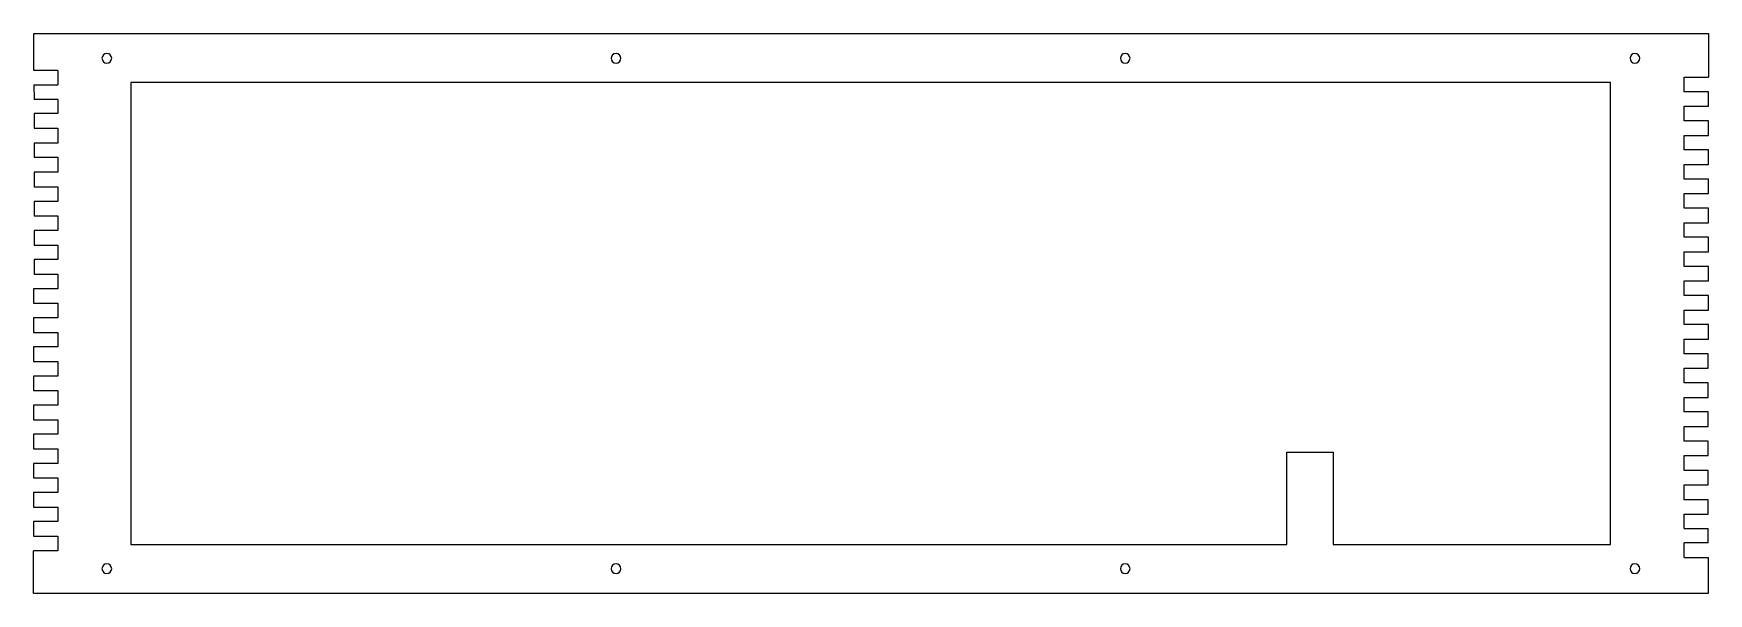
# Model space of a CAD drawing. Extents: x -10 to 335, y 0 to 116.
import ezdxf

# ---------------------------------------------------------------- set-up
doc = ezdxf.new("R2010")
doc.units = 0
doc.header["$MEASUREMENT"] = 0

msp = doc.modelspace()

# ---------------------------------------------------------------- linework, layer by layer
at = {"color": 0}
for p, q in [((-9.81, 115.62), (335.15, 115.62)), ((-9.81, 108), (-9.81, 115.62)), ((335.15, 115.62), (335.17, 106.62)), ((10.18, 105.53), (10.18, 67.43)), ((314.99, 105.53), (10.18, 105.53)), ((314.99, 10.28), (314.99, 105.53)), ((10.18, 67.43), (10.18, 67.43)), ((10.18, 67.43), (10.18, 29.33)), ((10.18, 29.33), (10.18, 29.33)), ((10.18, 29.33), (10.18, 10.28)), ((248.31, 10.28), (248.31, 29.33)), ((248.31, 29.33), (257.83, 29.33)), ((257.83, 29.33), (257.83, 10.28)), ((-9.9, 0.19), (-9.9, 9)), ((10.18, 10.28), (248.31, 10.28)), ((257.83, 10.28), (314.99, 10.28)), ((335.07, 7.62), (335.07, 0.19)), ((335.07, 0.19), (-9.9, 0.19))]:
    msp.add_line(p, q, dxfattribs=at)
for p, q in [((-4.9, 108), (-9.81, 108)), ((-4.9, 108), (-4.9, 105)), ((-9.81, 105), (-4.9, 105)), ((-9.81, 105), (-9.8, 102)), ((330.17, 103.62), (330.17, 106.62)), ((330.17, 106.62), (335.17, 106.62)), ((335.17, 103.62), (330.17, 103.62)), ((335.17, 100.62), (335.17, 103.62)), ((-4.9, 102), (-9.8, 102)), ((-4.9, 102), (-4.9, 99.1)), ((330.17, 97.62), (330.17, 100.62)), ((330.17, 100.62), (335.17, 100.62)), ((-4.9, 99.1), (-9.8, 99.1)), ((-9.8, 99.1), (-9.8, 96.1)), ((335.17, 97.62), (330.17, 97.62)), ((335.17, 94.62), (335.17, 97.62)), ((-9.8, 96.1), (-4.9, 96.1)), ((-4.9, 96.1), (-4.9, 93)), ((330.17, 91.62), (330.17, 94.62)), ((330.17, 94.62), (335.17, 94.62)), ((-4.9, 93), (-9.8, 93)), ((-9.8, 93), (-9.8, 90.1)), ((-9.8, 90.1), (-4.9, 90.1)), ((-4.9, 90.1), (-4.9, 87)), ((335.17, 91.62), (330.17, 91.62)), ((335.17, 88.62), (335.17, 91.62)), ((-4.9, 87), (-9.8, 87)), ((-9.8, 87), (-9.8, 84)), ((330.17, 85.62), (330.17, 88.62)), ((330.17, 88.62), (335.17, 88.62)), ((-9.8, 84), (-4.9, 84)), ((-4.9, 84), (-4.9, 81)), ((335.17, 85.62), (330.17, 85.62)), ((335.17, 82.62), (335.17, 85.62)), ((-4.9, 81), (-9.8, 81)), ((-9.8, 81), (-9.8, 78)), ((330.17, 79.62), (330.17, 82.62)), ((330.17, 82.62), (335.17, 82.62)), ((335.17, 79.62), (330.17, 79.62)), ((335.17, 76.62), (335.17, 79.62)), ((-9.8, 78), (-4.9, 78)), ((-4.9, 78), (-4.9, 75)), ((330.17, 73.62), (330.17, 76.62)), ((330.17, 76.62), (335.17, 76.62)), ((-4.9, 75), (-9.8, 75)), ((-9.8, 75), (-9.8, 72)), ((335.17, 73.62), (330.17, 73.62)), ((335.17, 70.62), (335.17, 73.62)), ((-9.8, 72), (-4.9, 72)), ((-4.9, 72), (-4.9, 69)), ((330.17, 67.62), (330.17, 70.62)), ((330.17, 70.62), (335.17, 70.62)), ((-4.9, 69), (-9.8, 69)), ((-9.8, 69), (-9.8, 66)), ((-9.8, 66), (-4.9, 66)), ((-4.9, 66), (-4.9, 63)), ((335.17, 67.62), (330.17, 67.62)), ((335.17, 64.62), (335.17, 67.62)), ((-4.9, 63), (-9.9, 63)), ((-9.9, 63), (-9.9, 60)), ((330.17, 61.62), (330.17, 64.62)), ((330.17, 64.62), (335.17, 64.62)), ((-9.9, 60), (-4.9, 60)), ((-4.9, 60), (-4.9, 57)), ((335.17, 61.62), (330.17, 61.62)), ((335.17, 58.62), (335.17, 61.62)), ((-4.9, 57), (-9.9, 57)), ((-9.9, 57), (-9.9, 54)), ((330.17, 55.62), (330.17, 58.62)), ((330.17, 58.62), (335.17, 58.62)), ((335.17, 55.62), (330.17, 55.62)), ((335.17, 52.62), (335.17, 55.62)), ((-9.9, 54), (-4.9, 54)), ((-4.9, 54), (-4.9, 51)), ((330.17, 49.62), (330.17, 52.62)), ((330.17, 52.62), (335.17, 52.62)), ((-4.9, 51), (-9.9, 51)), ((-9.9, 51), (-9.9, 48)), ((335.07, 49.62), (330.17, 49.62)), ((335.07, 46.62), (335.07, 49.62)), ((-9.9, 48), (-4.9, 48)), ((-4.9, 45), (-9.9, 45)), ((-9.9, 45), (-9.9, 42)), ((-4.9, 48), (-4.9, 45)), ((330.17, 43.62), (330.17, 46.62)), ((330.17, 46.62), (335.07, 46.62)), ((-9.9, 42), (-4.9, 42)), ((-4.9, 42), (-4.9, 39)), ((335.07, 43.62), (330.17, 43.62)), ((335.07, 40.62), (335.07, 43.62)), ((-4.9, 39), (-9.9, 39)), ((-9.9, 39), (-9.9, 36)), ((330.17, 37.62), (330.17, 40.62)), ((330.17, 40.62), (335.07, 40.62)), ((-9.9, 36), (-4.9, 36)), ((-4.9, 36), (-4.9, 33)), ((335.07, 37.62), (330.17, 37.62)), ((330.17, 31.62), (330.17, 34.62)), ((330.17, 34.62), (335.07, 34.62)), ((335.07, 34.62), (335.07, 37.62)), ((-4.9, 33), (-9.9, 33)), ((-9.9, 33), (-9.9, 30)), ((335.07, 31.62), (330.17, 31.62)), ((335.07, 28.62), (335.07, 31.62)), ((-9.9, 30), (-4.9, 30)), ((-4.9, 30), (-4.9, 27)), ((330.17, 25.52), (330.17, 28.62)), ((330.17, 28.62), (335.07, 28.62)), ((-4.9, 27), (-9.9, 27)), ((-9.9, 27), (-9.9, 24)), ((335.07, 25.52), (330.17, 25.52)), ((335.07, 22.62), (335.07, 25.52)), ((-9.9, 24), (-4.9, 24)), ((-4.9, 21), (-9.9, 21)), ((-9.9, 21), (-9.9, 18)), ((-4.9, 24), (-4.9, 21)), ((330.17, 19.52), (330.17, 22.62)), ((330.17, 22.62), (335.07, 22.62)), ((-9.9, 18), (-4.9, 18)), ((-4.9, 18), (-4.9, 15)), ((335.07, 19.52), (330.17, 19.52)), ((335.07, 16.52), (335.07, 19.52)), ((-4.9, 15), (-9.9, 15)), ((-9.9, 15), (-9.9, 12)), ((330.17, 13.62), (330.17, 16.52)), ((330.17, 16.52), (335.07, 16.52)), ((-9.9, 12), (-4.9, 12)), ((-4.9, 12), (-4.9, 9)), ((330.17, 13.62), (335.07, 13.62)), ((330.17, 7.62), (330.17, 10.62)), ((335.07, 10.62), (330.17, 10.62)), ((335.07, 10.62), (335.07, 13.62)), ((-4.9, 9), (-9.9, 9)), ((330.17, 7.62), (335.07, 7.62))]:
    msp.add_line(p, q)
at = {"flags": 128}
for points in [[(6.2, 110.5, 1), (4.2, 110.5, 1), (6.2, 110.5)], [(111.1, 110.5, 1), (109.1, 110.5, 1), (111.1, 110.5)], [(216, 110.5, 1), (214, 110.5, 1), (216, 110.5)], [(321, 110.5, 1), (319, 110.5, 1), (321, 110.5)], [(6.2, 5.3, 1), (4.2, 5.3, 1), (6.2, 5.3)], [(111.1, 5.3, 1), (109.1, 5.3, 1), (111.1, 5.3)], [(216, 5.3, 1), (214, 5.3, 1), (216, 5.3)], [(321, 5.3, 1), (319, 5.3, 1), (321, 5.3)]]:
    msp.add_lwpolyline(points, format="xyb", dxfattribs=at)

doc.saveas('drawing.dxf')
